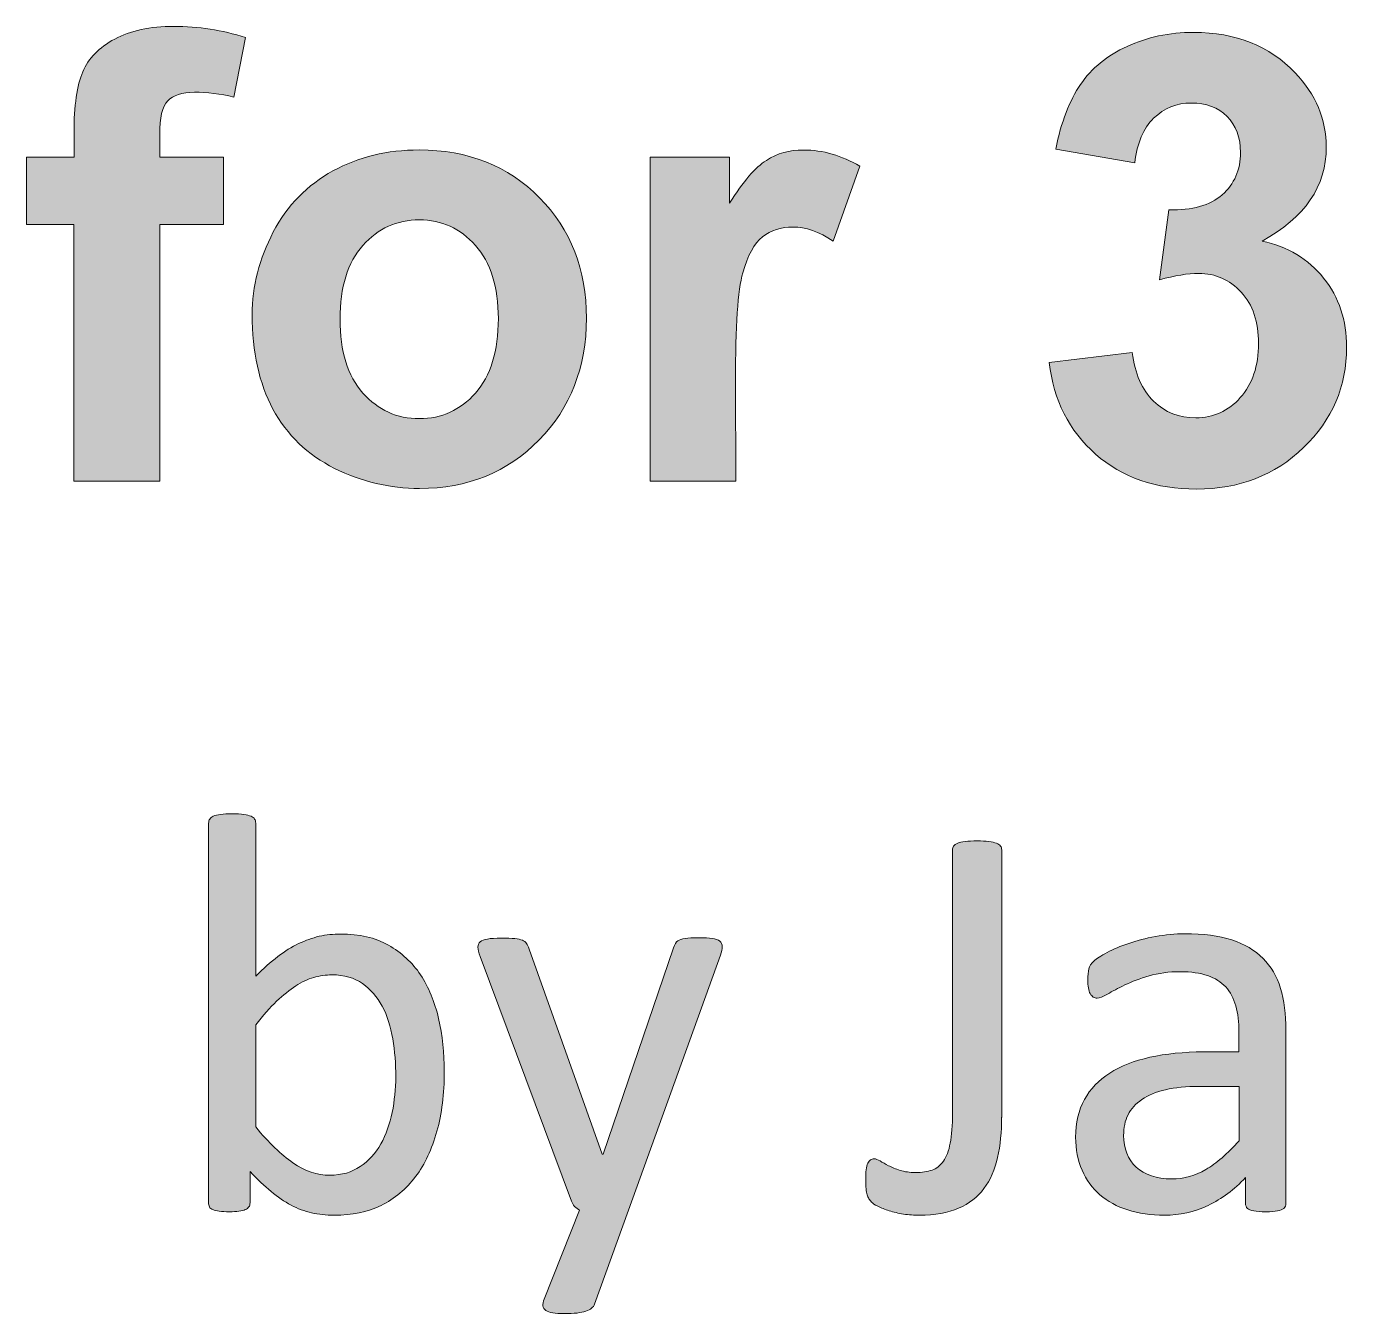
# Model space of a CAD drawing. Header units: inches. Extents: x 247 to 2765, y -1897 to -1110.
# Drawn here: x 1839.38 to 1848.33, y -1622.36 to -1613.64 of the extents above; entities that cross this region are included whole.
import ezdxf

# ---------------------------------------------------------------- set-up
doc = ezdxf.new("R2010")
doc.units = ezdxf.units.IN
doc.header["$MEASUREMENT"] = 0
doc.layers.add('Layer 1', color=7, linetype='Continuous')

# ---------------------------------------------------------------- blocks, each defined once
blk = doc.blocks.new('block 270')
at = {"layer": 'Layer 1', "true_color": 0x010101}
h = blk.add_hatch(color=18, dxfattribs=at)
h.dxf.hatch_style = 2
edge = h.paths.add_edge_path()
edge.add_spline(control_points=[(1839.3833, -1614.5237), (1839.3833, -1614.5237), (1839.7058, -1614.5237), (1839.7058, -1614.5237), (1839.7058, -1614.5237), (1839.7058, -1614.3583), (1839.7058, -1614.3583), (1839.7058, -1614.1737), (1839.7265, -1614.0358), (1839.7647, -1613.9442), (1839.804, -1613.8533), (1839.8763, -1613.7792), (1839.9817, -1613.722), (1840.0872, -1613.6648), (1840.2205, -1613.6362), (1840.3817, -1613.6362), (1840.5481, -1613.6362), (1840.71, -1613.6607), (1840.8675, -1613.7113), (1840.8675, -1613.7113), (1840.7886, -1614.1154), (1840.7886, -1614.1154), (1840.6959, -1614.0934), (1840.607, -1614.0824), (1840.5219, -1614.0824), (1840.4379, -1614.0824), (1840.3779, -1614.103), (1840.3404, -1614.1413), (1840.3035, -1614.1799), (1840.2863, -1614.256), (1840.2863, -1614.3686), (1840.2863, -1614.3686), (1840.2863, -1614.5233), (1840.2863, -1614.5233), (1840.2863, -1614.5233), (1840.7197, -1614.5233), (1840.7197, -1614.5233), (1840.7197, -1614.5233), (1840.7197, -1614.9801), (1840.7197, -1614.9801), (1840.7197, -1614.9801), (1840.2863, -1614.9801), (1840.2863, -1614.9801), (1840.2863, -1614.9801), (1840.2863, -1616.7189), (1840.2863, -1616.7189), (1840.2863, -1616.7189), (1839.7054, -1616.7189), (1839.7054, -1616.7189), (1839.7054, -1616.7189), (1839.7054, -1614.9801), (1839.7054, -1614.9801), (1839.7054, -1614.9801), (1839.3833, -1614.9801), (1839.3833, -1614.9801), (1839.3833, -1614.9801), (1839.3833, -1614.5237), (1839.3833, -1614.5237), (1839.3833, -1614.5237), (1839.3833, -1614.5237), (1839.3833, -1614.5237)], knot_values=[0, 0, 0, 0, 1, 1, 1, 2, 2, 2, 3, 3, 3, 4, 4, 4, 5, 5, 5, 6, 6, 6, 7, 7, 7, 8, 8, 8, 9, 9, 9, 10, 10, 10, 11, 11, 11, 12, 12, 12, 13, 13, 13, 14, 14, 14, 15, 15, 15, 16, 16, 16, 17, 17, 17, 18, 18, 18, 19, 19, 19, 20, 20, 20, 20], degree=3, periodic=1)
h = blk.add_hatch(color=18, dxfattribs=at)
h.dxf.hatch_style = 2
edge = h.paths.add_edge_path()
edge.add_spline(control_points=[(1846.3128, -1615.9145), (1846.3128, -1615.9145), (1846.875, -1615.8469), (1846.875, -1615.8469), (1846.8933, -1615.9896), (1846.9415, -1616.0998), (1847.0197, -1616.1766), (1847.0983, -1616.2524), (1847.193, -1616.2893), (1847.3057, -1616.2893), (1847.4263, -1616.2893), (1847.5262, -1616.2438), (1847.6075, -1616.1522), (1847.6895, -1616.0612), (1847.7311, -1615.9393), (1847.7311, -1615.7842), (1847.7311, -1615.6389), (1847.6929, -1615.5231), (1847.6133, -1615.4377), (1847.5344, -1615.3533), (1847.4393, -1615.3105), (1847.3267, -1615.3105), (1847.2519, -1615.3105), (1847.163, -1615.325), (1847.0597, -1615.3539), (1847.0597, -1615.3539), (1847.1241, -1614.8796), (1847.1241, -1614.8796), (1847.2809, -1614.8847), (1847.4011, -1614.8496), (1847.4845, -1614.7772), (1847.5668, -1614.7049), (1847.6088, -1614.6088), (1847.6088, -1614.4906), (1847.6088, -1614.3886), (1847.5785, -1614.3066), (1847.5179, -1614.2467), (1847.4569, -1614.1864), (1847.377, -1614.1557), (1847.275, -1614.1557), (1847.1768, -1614.1557), (1847.0914, -1614.1902), (1847.0204, -1614.2591), (1846.9501, -1614.3273), (1846.9078, -1614.4279), (1846.8926, -1614.5602), (1846.8926, -1614.5602), (1846.3566, -1614.4682), (1846.3566, -1614.4682), (1846.3931, -1614.2849), (1846.4506, -1614.1385), (1846.5254, -1614.029), (1846.6005, -1613.9197), (1846.7055, -1613.8333), (1846.8406, -1613.772), (1846.9749, -1613.7096), (1847.1258, -1613.6772), (1847.2912, -1613.6772), (1847.5778, -1613.6772), (1847.8052, -1613.7682), (1847.9771, -1613.9494), (1848.1187, -1614.0982), (1848.19, -1614.2656), (1848.19, -1614.4537), (1848.19, -1614.7207), (1848.0457, -1614.9319), (1847.7549, -1615.0914), (1847.9285, -1615.1283), (1848.0677, -1615.2127), (1848.1718, -1615.3422), (1848.2758, -1615.4711), (1848.3275, -1615.6282), (1848.3275, -1615.8108), (1848.3275, -1616.0767), (1848.2307, -1616.3034), (1848.036, -1616.4908), (1847.8417, -1616.6786), (1847.6002, -1616.7726), (1847.3105, -1616.7726), (1847.0363, -1616.7726), (1846.8079, -1616.693), (1846.6266, -1616.5353), (1846.4472, -1616.3768), (1846.3414, -1616.1697), (1846.3128, -1615.9145)], knot_values=[0, 0, 0, 0, 1, 1, 1, 2, 2, 2, 3, 3, 3, 4, 4, 4, 5, 5, 5, 6, 6, 6, 7, 7, 7, 8, 8, 8, 9, 9, 9, 10, 10, 10, 11, 11, 11, 12, 12, 12, 13, 13, 13, 14, 14, 14, 15, 15, 15, 16, 16, 16, 17, 17, 17, 18, 18, 18, 19, 19, 19, 20, 20, 20, 21, 21, 21, 22, 22, 22, 23, 23, 23, 24, 24, 24, 25, 25, 25, 26, 26, 26, 27, 27, 27, 28, 28, 28, 28], degree=3, periodic=1)
h = blk.add_hatch(color=18, dxfattribs=at)
h.dxf.hatch_style = 2
edge = h.paths.add_edge_path()
edge.add_spline(control_points=[(1840.913, -1615.5899), (1840.913, -1615.397), (1840.9615, -1615.211), (1841.0556, -1615.0298), (1841.1514, -1614.8482), (1841.2854, -1614.7121), (1841.46, -1614.6157), (1841.6347, -1614.5202), (1841.8294, -1614.4737), (1842.0436, -1614.4737), (1842.3747, -1614.4737), (1842.6482, -1614.5822), (1842.8594, -1614.7972), (1843.0723, -1615.0122), (1843.1774, -1615.2861), (1843.1774, -1615.6137), (1843.1774, -1615.9451), (1843.0692, -1616.2221), (1842.856, -1616.4405), (1842.6424, -1616.6583), (1842.3723, -1616.7682), (1842.0467, -1616.7682), (1841.8459, -1616.7682), (1841.6543, -1616.7227), (1841.4711, -1616.6317), (1841.2874, -1616.5397), (1841.1496, -1616.4064), (1841.0535, -1616.2307), (1840.9605, -1616.0554), (1840.913, -1615.8418), (1840.913, -1615.5899)], knot_values=[0, 0, 0, 0, 1, 1, 1, 2, 2, 2, 3, 3, 3, 4, 4, 4, 5, 5, 5, 6, 6, 6, 7, 7, 7, 8, 8, 8, 9, 9, 9, 10, 10, 10, 10], degree=3, periodic=1)
edge = h.paths.add_edge_path()
edge.add_spline(control_points=[(1841.5083, -1615.6209), (1841.5083, -1615.8387), (1841.5599, -1616.0054), (1841.6633, -1616.1212), (1841.7666, -1616.2369), (1841.8931, -1616.2948), (1842.0457, -1616.2948), (1842.1973, -1616.2948), (1842.3234, -1616.2369), (1842.426, -1616.1212), (1842.5287, -1616.0054), (1842.5807, -1615.8373), (1842.5807, -1615.6168), (1842.5807, -1615.4025), (1842.529, -1615.2365), (1842.426, -1615.1207), (1842.323, -1615.0056), (1842.1973, -1614.9478), (1842.0457, -1614.9478), (1841.8931, -1614.9478), (1841.7666, -1615.0056), (1841.6633, -1615.1207), (1841.5599, -1615.2365), (1841.5083, -1615.4036), (1841.5083, -1615.6209)], knot_values=[0, 0, 0, 0, 1, 1, 1, 2, 2, 2, 3, 3, 3, 4, 4, 4, 5, 5, 5, 6, 6, 6, 7, 7, 7, 8, 8, 8, 8], degree=3, periodic=1)
h = blk.add_hatch(color=18, dxfattribs=at)
h.dxf.hatch_style = 2
edge = h.paths.add_edge_path()
edge.add_spline(control_points=[(1844.1892, -1616.7182), (1844.1892, -1616.7182), (1843.6087, -1616.7182), (1843.6087, -1616.7182), (1843.6087, -1616.7182), (1843.6087, -1614.5226), (1843.6087, -1614.5226), (1843.6087, -1614.5226), (1844.1472, -1614.5226), (1844.1472, -1614.5226), (1844.1472, -1614.5226), (1844.1472, -1614.8348), (1844.1472, -1614.8348), (1844.2402, -1614.6873), (1844.3219, -1614.5912), (1844.3966, -1614.5443), (1844.4704, -1614.4965), (1844.553, -1614.4741), (1844.6478, -1614.4741), (1844.7801, -1614.4741), (1844.9065, -1614.5109), (1845.0302, -1614.5843), (1845.0302, -1614.5843), (1844.8493, -1615.0914), (1844.8493, -1615.0914), (1844.7529, -1615.0277), (1844.6612, -1614.996), (1844.5775, -1614.996), (1844.4962, -1614.996), (1844.4266, -1615.018), (1844.3705, -1615.0632), (1844.3143, -1615.108), (1844.2695, -1615.1879), (1844.2368, -1615.3057), (1844.2034, -1615.4232), (1844.1872, -1615.6681), (1844.1872, -1616.0416), (1844.1872, -1616.0416), (1844.1892, -1616.7182), (1844.1892, -1616.7182), (1844.1892, -1616.7182), (1844.1892, -1616.7182), (1844.1892, -1616.7182)], knot_values=[0, 0, 0, 0, 1, 1, 1, 2, 2, 2, 3, 3, 3, 4, 4, 4, 5, 5, 5, 6, 6, 6, 7, 7, 7, 8, 8, 8, 9, 9, 9, 10, 10, 10, 11, 11, 11, 12, 12, 12, 13, 13, 13, 14, 14, 14, 14], degree=3, periodic=1)
at = {"layer": 'Layer 1', "lineweight": 0}
for points, knots in [([(1839.3833, -1614.5237), (1839.3833, -1614.5237), (1839.7058, -1614.5237), (1839.7058, -1614.5237), (1839.7058, -1614.5237), (1839.7058, -1614.3583), (1839.7058, -1614.3583), (1839.7058, -1614.1737), (1839.7265, -1614.0358), (1839.7647, -1613.9442), (1839.804, -1613.8533), (1839.8763, -1613.7792), (1839.9817, -1613.722), (1840.0872, -1613.6648), (1840.2205, -1613.6362), (1840.3817, -1613.6362), (1840.5481, -1613.6362), (1840.71, -1613.6607), (1840.8675, -1613.7113), (1840.8675, -1613.7113), (1840.7886, -1614.1154), (1840.7886, -1614.1154), (1840.6959, -1614.0934), (1840.607, -1614.0824), (1840.5219, -1614.0824), (1840.4379, -1614.0824), (1840.3779, -1614.103), (1840.3404, -1614.1413), (1840.3035, -1614.1799), (1840.2863, -1614.256), (1840.2863, -1614.3686), (1840.2863, -1614.3686), (1840.2863, -1614.5233), (1840.2863, -1614.5233), (1840.2863, -1614.5233), (1840.7197, -1614.5233), (1840.7197, -1614.5233), (1840.7197, -1614.5233), (1840.7197, -1614.9801), (1840.7197, -1614.9801), (1840.7197, -1614.9801), (1840.2863, -1614.9801), (1840.2863, -1614.9801), (1840.2863, -1614.9801), (1840.2863, -1616.7189), (1840.2863, -1616.7189), (1840.2863, -1616.7189), (1839.7054, -1616.7189), (1839.7054, -1616.7189), (1839.7054, -1616.7189), (1839.7054, -1614.9801), (1839.7054, -1614.9801), (1839.7054, -1614.9801), (1839.3833, -1614.9801), (1839.3833, -1614.9801), (1839.3833, -1614.9801), (1839.3833, -1614.5237), (1839.3833, -1614.5237), (1839.3833, -1614.5237), (1839.3833, -1614.5237), (1839.3833, -1614.5237)], [0, 0, 0, 0, 1, 1, 1, 2, 2, 2, 3, 3, 3, 4, 4, 4, 5, 5, 5, 6, 6, 6, 7, 7, 7, 8, 8, 8, 9, 9, 9, 10, 10, 10, 11, 11, 11, 12, 12, 12, 13, 13, 13, 14, 14, 14, 15, 15, 15, 16, 16, 16, 17, 17, 17, 18, 18, 18, 19, 19, 19, 20, 20, 20, 20]), ([(1846.3128, -1615.9145), (1846.3128, -1615.9145), (1846.875, -1615.8469), (1846.875, -1615.8469), (1846.8933, -1615.9896), (1846.9415, -1616.0998), (1847.0197, -1616.1766), (1847.0983, -1616.2524), (1847.193, -1616.2893), (1847.3057, -1616.2893), (1847.4263, -1616.2893), (1847.5262, -1616.2438), (1847.6075, -1616.1522), (1847.6895, -1616.0612), (1847.7311, -1615.9393), (1847.7311, -1615.7842), (1847.7311, -1615.6389), (1847.6929, -1615.5231), (1847.6133, -1615.4377), (1847.5344, -1615.3533), (1847.4393, -1615.3105), (1847.3267, -1615.3105), (1847.2519, -1615.3105), (1847.163, -1615.325), (1847.0597, -1615.3539), (1847.0597, -1615.3539), (1847.1241, -1614.8796), (1847.1241, -1614.8796), (1847.2809, -1614.8847), (1847.4011, -1614.8496), (1847.4845, -1614.7772), (1847.5668, -1614.7049), (1847.6088, -1614.6088), (1847.6088, -1614.4906), (1847.6088, -1614.3886), (1847.5785, -1614.3066), (1847.5179, -1614.2467), (1847.4569, -1614.1864), (1847.377, -1614.1557), (1847.275, -1614.1557), (1847.1768, -1614.1557), (1847.0914, -1614.1902), (1847.0204, -1614.2591), (1846.9501, -1614.3273), (1846.9078, -1614.4279), (1846.8926, -1614.5602), (1846.8926, -1614.5602), (1846.3566, -1614.4682), (1846.3566, -1614.4682), (1846.3931, -1614.2849), (1846.4506, -1614.1385), (1846.5254, -1614.029), (1846.6005, -1613.9197), (1846.7055, -1613.8333), (1846.8406, -1613.772), (1846.9749, -1613.7096), (1847.1258, -1613.6772), (1847.2912, -1613.6772), (1847.5778, -1613.6772), (1847.8052, -1613.7682), (1847.9771, -1613.9494), (1848.1187, -1614.0982), (1848.19, -1614.2656), (1848.19, -1614.4537), (1848.19, -1614.7207), (1848.0457, -1614.9319), (1847.7549, -1615.0914), (1847.9285, -1615.1283), (1848.0677, -1615.2127), (1848.1718, -1615.3422), (1848.2758, -1615.4711), (1848.3275, -1615.6282), (1848.3275, -1615.8108), (1848.3275, -1616.0767), (1848.2307, -1616.3034), (1848.036, -1616.4908), (1847.8417, -1616.6786), (1847.6002, -1616.7726), (1847.3105, -1616.7726), (1847.0363, -1616.7726), (1846.8079, -1616.693), (1846.6266, -1616.5353), (1846.4472, -1616.3768), (1846.3414, -1616.1697), (1846.3128, -1615.9145)], [0, 0, 0, 0, 1, 1, 1, 2, 2, 2, 3, 3, 3, 4, 4, 4, 5, 5, 5, 6, 6, 6, 7, 7, 7, 8, 8, 8, 9, 9, 9, 10, 10, 10, 11, 11, 11, 12, 12, 12, 13, 13, 13, 14, 14, 14, 15, 15, 15, 16, 16, 16, 17, 17, 17, 18, 18, 18, 19, 19, 19, 20, 20, 20, 21, 21, 21, 22, 22, 22, 23, 23, 23, 24, 24, 24, 25, 25, 25, 26, 26, 26, 27, 27, 27, 28, 28, 28, 28]), ([(1840.913, -1615.5899), (1840.913, -1615.397), (1840.9615, -1615.211), (1841.0556, -1615.0298), (1841.1514, -1614.8482), (1841.2854, -1614.7121), (1841.46, -1614.6157), (1841.6347, -1614.5202), (1841.8294, -1614.4737), (1842.0436, -1614.4737), (1842.3747, -1614.4737), (1842.6482, -1614.5822), (1842.8594, -1614.7972), (1843.0723, -1615.0122), (1843.1774, -1615.2861), (1843.1774, -1615.6137), (1843.1774, -1615.9451), (1843.0692, -1616.2221), (1842.856, -1616.4405), (1842.6424, -1616.6583), (1842.3723, -1616.7682), (1842.0467, -1616.7682), (1841.8459, -1616.7682), (1841.6543, -1616.7227), (1841.4711, -1616.6317), (1841.2874, -1616.5397), (1841.1496, -1616.4064), (1841.0535, -1616.2307), (1840.9605, -1616.0554), (1840.913, -1615.8418), (1840.913, -1615.5899)], [0, 0, 0, 0, 1, 1, 1, 2, 2, 2, 3, 3, 3, 4, 4, 4, 5, 5, 5, 6, 6, 6, 7, 7, 7, 8, 8, 8, 9, 9, 9, 10, 10, 10, 10]), ([(1844.1892, -1616.7182), (1844.1892, -1616.7182), (1843.6087, -1616.7182), (1843.6087, -1616.7182), (1843.6087, -1616.7182), (1843.6087, -1614.5226), (1843.6087, -1614.5226), (1843.6087, -1614.5226), (1844.1472, -1614.5226), (1844.1472, -1614.5226), (1844.1472, -1614.5226), (1844.1472, -1614.8348), (1844.1472, -1614.8348), (1844.2402, -1614.6873), (1844.3219, -1614.5912), (1844.3966, -1614.5443), (1844.4704, -1614.4965), (1844.553, -1614.4741), (1844.6478, -1614.4741), (1844.7801, -1614.4741), (1844.9065, -1614.5109), (1845.0302, -1614.5843), (1845.0302, -1614.5843), (1844.8493, -1615.0914), (1844.8493, -1615.0914), (1844.7529, -1615.0277), (1844.6612, -1614.996), (1844.5775, -1614.996), (1844.4962, -1614.996), (1844.4266, -1615.018), (1844.3705, -1615.0632), (1844.3143, -1615.108), (1844.2695, -1615.1879), (1844.2368, -1615.3057), (1844.2034, -1615.4232), (1844.1872, -1615.6681), (1844.1872, -1616.0416), (1844.1872, -1616.0416), (1844.1892, -1616.7182), (1844.1892, -1616.7182), (1844.1892, -1616.7182), (1844.1892, -1616.7182), (1844.1892, -1616.7182)], [0, 0, 0, 0, 1, 1, 1, 2, 2, 2, 3, 3, 3, 4, 4, 4, 5, 5, 5, 6, 6, 6, 7, 7, 7, 8, 8, 8, 9, 9, 9, 10, 10, 10, 11, 11, 11, 12, 12, 12, 13, 13, 13, 14, 14, 14, 14]), ([(1841.5083, -1615.6209), (1841.5083, -1615.8387), (1841.5599, -1616.0054), (1841.6633, -1616.1212), (1841.7666, -1616.2369), (1841.8931, -1616.2948), (1842.0457, -1616.2948), (1842.1973, -1616.2948), (1842.3234, -1616.2369), (1842.426, -1616.1212), (1842.5287, -1616.0054), (1842.5807, -1615.8373), (1842.5807, -1615.6168), (1842.5807, -1615.4025), (1842.529, -1615.2365), (1842.426, -1615.1207), (1842.323, -1615.0056), (1842.1973, -1614.9478), (1842.0457, -1614.9478), (1841.8931, -1614.9478), (1841.7666, -1615.0056), (1841.6633, -1615.1207), (1841.5599, -1615.2365), (1841.5083, -1615.4036), (1841.5083, -1615.6209)], [0, 0, 0, 0, 1, 1, 1, 2, 2, 2, 3, 3, 3, 4, 4, 4, 5, 5, 5, 6, 6, 6, 7, 7, 7, 8, 8, 8, 8])]:
    blk.add_open_spline(points, degree=3, knots=knots, dxfattribs=at)
blk = doc.blocks.new('block 271')
at = {"layer": 'Layer 1', "true_color": 0x010101}
h = blk.add_hatch(color=18, dxfattribs=at)
h.dxf.hatch_style = 2
edge = h.paths.add_edge_path()
edge.add_spline(control_points=[(1842.2142, -1620.7204), (1842.2142, -1620.8706), (1842.1983, -1621.0067), (1842.1646, -1621.1252), (1842.1308, -1621.2457), (1842.0836, -1621.3484), (1842.0202, -1621.4325), (1841.9558, -1621.5165), (1841.8793, -1621.582), (1841.7863, -1621.6281), (1841.6936, -1621.6729), (1841.5875, -1621.6943), (1841.4686, -1621.6943), (1841.4139, -1621.6943), (1841.3625, -1621.6888), (1841.3157, -1621.6778), (1841.2681, -1621.6674), (1841.2216, -1621.6492), (1841.1762, -1621.6254), (1841.131, -1621.602), (1841.0862, -1621.571), (1841.0411, -1621.5324), (1840.9963, -1621.4959), (1840.9481, -1621.4514), (1840.8985, -1621.3977), (1840.8985, -1621.3977), (1840.8985, -1621.6102), (1840.8985, -1621.6102), (1840.8985, -1621.6199), (1840.8961, -1621.6306), (1840.8913, -1621.6375), (1840.8854, -1621.6447), (1840.8775, -1621.6505), (1840.8664, -1621.6564), (1840.8558, -1621.6612), (1840.8413, -1621.6636), (1840.823, -1621.6664), (1840.8051, -1621.6688), (1840.7848, -1621.6709), (1840.7569, -1621.6709), (1840.7317, -1621.6709), (1840.709, -1621.6691), (1840.6904, -1621.6664), (1840.6718, -1621.6633), (1840.6573, -1621.6595), (1840.6463, -1621.6564), (1840.6353, -1621.6505), (1840.6263, -1621.6461), (1840.6243, -1621.6375), (1840.6201, -1621.6299), (1840.6177, -1621.6202), (1840.6177, -1621.6102), (1840.6177, -1621.6102), (1840.6177, -1619.0361), (1840.6177, -1619.0361), (1840.6177, -1619.0268), (1840.6201, -1619.0161), (1840.6253, -1619.0088), (1840.6301, -1619.0013), (1840.638, -1618.9954), (1840.6497, -1618.9889), (1840.6611, -1618.984), (1840.6787, -1618.9813), (1840.6997, -1618.9778), (1840.7204, -1618.9751), (1840.7459, -1618.9734), (1840.7769, -1618.9734), (1840.8093, -1618.9734), (1840.8354, -1618.9744), (1840.8565, -1618.9778), (1840.8778, -1618.9813), (1840.8933, -1618.9851), (1840.9054, -1618.9889), (1840.9164, -1618.9954), (1840.9257, -1619.0006), (1840.9291, -1619.0088), (1840.9357, -1619.0161), (1840.9367, -1619.0264), (1840.9367, -1619.0361), (1840.9367, -1619.0361), (1840.9367, -1620.0741), (1840.9367, -1620.0741), (1840.9881, -1620.022), (1841.038, -1619.9776), (1841.0862, -1619.9411), (1841.1345, -1619.9046), (1841.1817, -1619.8749), (1841.2271, -1619.8532), (1841.2743, -1619.8312), (1841.3205, -1619.815), (1841.3667, -1619.8033), (1841.4128, -1619.7933), (1841.4624, -1619.7881), (1841.5131, -1619.7881), (1841.6381, -1619.7881), (1841.7463, -1619.8122), (1841.8359, -1619.8639), (1841.9251, -1619.9139), (1841.9978, -1619.9814), (1842.0536, -1620.0644), (1842.1087, -1620.1481), (1842.1491, -1620.248), (1842.1759, -1620.36), (1842.2018, -1620.4744), (1842.2142, -1620.5946), (1842.2142, -1620.7204)], knot_values=[0, 0, 0, 0, 1, 1, 1, 2, 2, 2, 3, 3, 3, 4, 4, 4, 5, 5, 5, 6, 6, 6, 7, 7, 7, 8, 8, 8, 9, 9, 9, 10, 10, 10, 11, 11, 11, 12, 12, 12, 13, 13, 13, 14, 14, 14, 15, 15, 15, 16, 16, 16, 17, 17, 17, 18, 18, 18, 19, 19, 19, 20, 20, 20, 21, 21, 21, 22, 22, 22, 23, 23, 23, 24, 24, 24, 25, 25, 25, 26, 26, 26, 27, 27, 27, 28, 28, 28, 29, 29, 29, 30, 30, 30, 31, 31, 31, 32, 32, 32, 33, 33, 33, 34, 34, 34, 35, 35, 35, 35], degree=3, periodic=1)
edge = h.paths.add_edge_path()
edge.add_spline(control_points=[(1841.8862, -1620.7569), (1841.8862, -1620.6683), (1841.8786, -1620.5819), (1841.8648, -1620.4995), (1841.8514, -1620.4158), (1841.8283, -1620.3421), (1841.7942, -1620.278), (1841.7601, -1620.2129), (1841.7153, -1620.1619), (1841.6602, -1620.1237), (1841.6054, -1620.0851), (1841.5355, -1620.0648), (1841.4528, -1620.0648), (1841.4118, -1620.0648), (1841.3712, -1620.0717), (1841.3298, -1620.082), (1841.2902, -1620.0934), (1841.2489, -1620.1127), (1841.2079, -1620.1399), (1841.1662, -1620.1667), (1841.1235, -1620.2015), (1841.0787, -1620.2439), (1841.0342, -1620.2863), (1840.9867, -1620.3393), (1840.9367, -1620.4038), (1840.9367, -1620.4038), (1840.9367, -1621.0955), (1840.9367, -1621.0955), (1841.0249, -1621.203), (1841.109, -1621.2836), (1841.1889, -1621.3388), (1841.2699, -1621.3949), (1841.3525, -1621.4228), (1841.439, -1621.4228), (1841.52, -1621.4228), (1841.5882, -1621.4025), (1841.6447, -1621.3649), (1841.7015, -1621.3264), (1841.7477, -1621.2754), (1841.7842, -1621.2109), (1841.8197, -1621.1469), (1841.8455, -1621.0756), (1841.8617, -1620.9977), (1841.8765, -1620.9181), (1841.8862, -1620.8378), (1841.8862, -1620.7569)], knot_values=[0, 0, 0, 0, 1, 1, 1, 2, 2, 2, 3, 3, 3, 4, 4, 4, 5, 5, 5, 6, 6, 6, 7, 7, 7, 8, 8, 8, 9, 9, 9, 10, 10, 10, 11, 11, 11, 12, 12, 12, 13, 13, 13, 14, 14, 14, 15, 15, 15, 15], degree=3, periodic=1)
h = blk.add_hatch(color=18, dxfattribs=at)
h.dxf.hatch_style = 2
edge = h.paths.add_edge_path()
edge.add_spline(control_points=[(1845.9903, -1621.0301), (1845.9903, -1621.1293), (1845.9817, -1621.2196), (1845.9635, -1621.3022), (1845.9452, -1621.3839), (1845.9142, -1621.4555), (1845.8704, -1621.5134), (1845.827, -1621.5713), (1845.7699, -1621.6161), (1845.6982, -1621.6471), (1845.6272, -1621.6784), (1845.5383, -1621.6943), (1845.4336, -1621.6943), (1845.3967, -1621.6943), (1845.362, -1621.6915), (1845.3261, -1621.6864), (1845.2899, -1621.6798), (1845.2586, -1621.674), (1845.229, -1621.664), (1845.1993, -1621.6547), (1845.1738, -1621.644), (1845.1518, -1621.6333), (1845.1294, -1621.6233), (1845.1149, -1621.612), (1845.1084, -1621.6054), (1845.1008, -1621.5982), (1845.096, -1621.5899), (1845.0912, -1621.5827), (1845.0857, -1621.5751), (1845.0836, -1621.5658), (1845.0795, -1621.5548), (1845.076, -1621.5448), (1845.0729, -1621.5313), (1845.0719, -1621.5151), (1845.0702, -1621.499), (1845.0695, -1621.4786), (1845.0695, -1621.4562), (1845.0695, -1621.428), (1845.0708, -1621.4049), (1845.0729, -1621.386), (1845.0753, -1621.3674), (1845.0795, -1621.3525), (1845.0832, -1621.3415), (1845.0891, -1621.3312), (1845.0943, -1621.3226), (1845.1015, -1621.3191), (1845.1091, -1621.3153), (1845.118, -1621.3119), (1845.1273, -1621.3119), (1845.1373, -1621.3119), (1845.1504, -1621.3174), (1845.1673, -1621.3264), (1845.1832, -1621.335), (1845.2024, -1621.347), (1845.2241, -1621.3584), (1845.2462, -1621.3698), (1845.2734, -1621.3804), (1845.303, -1621.3904), (1845.3327, -1621.3994), (1845.3682, -1621.4049), (1845.4071, -1621.4049), (1845.4508, -1621.4049), (1845.488, -1621.3987), (1845.5187, -1621.3884), (1845.5497, -1621.3777), (1845.5749, -1621.357), (1845.5959, -1621.3274), (1845.6176, -1621.2978), (1845.6327, -1621.2575), (1845.642, -1621.2047), (1845.6524, -1621.1534), (1845.6575, -1621.0845), (1845.6575, -1621.0018), (1845.6575, -1621.0018), (1845.6575, -1619.2166), (1845.6575, -1619.2166), (1845.6575, -1619.2087), (1845.661, -1619.1994), (1845.6651, -1619.1925), (1845.6706, -1619.1852), (1845.6796, -1619.1783), (1845.6927, -1619.1721), (1845.7044, -1619.1663), (1845.7223, -1619.1642), (1845.7437, -1619.1608), (1845.7661, -1619.158), (1845.7919, -1619.1566), (1845.8246, -1619.1566), (1845.8556, -1619.1566), (1845.8815, -1619.158), (1845.9042, -1619.1608), (1845.9263, -1619.1639), (1845.9425, -1619.1677), (1845.9559, -1619.1721), (1845.9676, -1619.1783), (1845.9779, -1619.1839), (1845.9824, -1619.1925), (1845.9893, -1619.2), (1845.991, -1619.2083), (1845.991, -1619.2166), (1845.991, -1619.2166), (1845.991, -1621.0318), (1845.991, -1621.0318), (1845.991, -1621.0318), (1845.99, -1621.0318), (1845.99, -1621.0318), (1845.99, -1621.0318), (1845.99, -1621.0301), (1845.99, -1621.0301), (1845.99, -1621.0301), (1845.9903, -1621.0301), (1845.9903, -1621.0301)], knot_values=[0, 0, 0, 0, 1, 1, 1, 2, 2, 2, 3, 3, 3, 4, 4, 4, 5, 5, 5, 6, 6, 6, 7, 7, 7, 8, 8, 8, 9, 9, 9, 10, 10, 10, 11, 11, 11, 12, 12, 12, 13, 13, 13, 14, 14, 14, 15, 15, 15, 16, 16, 16, 17, 17, 17, 18, 18, 18, 19, 19, 19, 20, 20, 20, 21, 21, 21, 22, 22, 22, 23, 23, 23, 24, 24, 24, 25, 25, 25, 26, 26, 26, 27, 27, 27, 28, 28, 28, 29, 29, 29, 30, 30, 30, 31, 31, 31, 32, 32, 32, 33, 33, 33, 34, 34, 34, 35, 35, 35, 36, 36, 36, 37, 37, 37, 37], degree=3, periodic=1)
h = blk.add_hatch(color=18, dxfattribs=at)
h.dxf.hatch_style = 2
edge = h.paths.add_edge_path()
edge.add_spline(control_points=[(1847.9168, -1621.612), (1847.9168, -1621.6271), (1847.9117, -1621.6388), (1847.9017, -1621.6474), (1847.8917, -1621.655), (1847.8776, -1621.6609), (1847.859, -1621.6647), (1847.841, -1621.6691), (1847.8149, -1621.6709), (1847.7801, -1621.6709), (1847.7466, -1621.6709), (1847.7201, -1621.6691), (1847.6991, -1621.6647), (1847.6788, -1621.6609), (1847.6643, -1621.6557), (1847.6557, -1621.6474), (1847.6478, -1621.6402), (1847.6423, -1621.6271), (1847.6423, -1621.612), (1847.6423, -1621.612), (1847.6423, -1621.4394), (1847.6423, -1621.4394), (1847.5665, -1621.5203), (1847.4828, -1621.5823), (1847.3887, -1621.6271), (1847.295, -1621.6729), (1847.1972, -1621.694), (1847.0931, -1621.694), (1847.0011, -1621.694), (1846.9188, -1621.6826), (1846.8451, -1621.6585), (1846.7713, -1621.6344), (1846.7086, -1621.6002), (1846.6566, -1621.5555), (1846.6053, -1621.5107), (1846.5639, -1621.4552), (1846.535, -1621.3887), (1846.5061, -1621.3226), (1846.4916, -1621.2488), (1846.4916, -1621.1644), (1846.4916, -1621.068), (1846.5116, -1620.9822), (1846.5515, -1620.9102), (1846.5908, -1620.8382), (1846.6477, -1620.7782), (1846.7224, -1620.731), (1846.7975, -1620.6828), (1846.8885, -1620.648), (1846.9949, -1620.6232), (1847.1034, -1620.6001), (1847.2237, -1620.587), (1847.3587, -1620.587), (1847.3587, -1620.587), (1847.5982, -1620.587), (1847.5982, -1620.587), (1847.5982, -1620.587), (1847.5982, -1620.4523), (1847.5982, -1620.4523), (1847.5982, -1620.3855), (1847.5909, -1620.3262), (1847.5765, -1620.2749), (1847.562, -1620.2232), (1847.5396, -1620.1791), (1847.5086, -1620.1468), (1847.4766, -1620.113), (1847.4362, -1620.0872), (1847.3856, -1620.0699), (1847.335, -1620.0524), (1847.2743, -1620.0437), (1847.2013, -1620.0437), (1847.1224, -1620.0437), (1847.0525, -1620.0531), (1846.9894, -1620.0717), (1846.9271, -1620.0903), (1846.873, -1620.1102), (1846.8261, -1620.1333), (1846.7786, -1620.1561), (1846.74, -1620.1764), (1846.7083, -1620.195), (1846.6766, -1620.2146), (1846.6532, -1620.2229), (1846.638, -1620.2229), (1846.6284, -1620.2229), (1846.6184, -1620.2205), (1846.6115, -1620.2157), (1846.6043, -1620.2088), (1846.597, -1620.2026), (1846.5905, -1620.1922), (1846.5839, -1620.1826), (1846.5812, -1620.1698), (1846.5781, -1620.1533), (1846.5753, -1620.1375), (1846.5743, -1620.1189), (1846.5743, -1620.1013), (1846.5743, -1620.0692), (1846.5767, -1620.0437), (1846.5815, -1620.0251), (1846.587, -1620.0055), (1846.597, -1619.9883), (1846.6146, -1619.9721), (1846.6328, -1619.9556), (1846.6625, -1619.9359), (1846.7048, -1619.9132), (1846.7469, -1619.8911), (1846.7968, -1619.8701), (1846.8516, -1619.8515), (1846.9057, -1619.8326), (1846.966, -1619.8164), (1847.0332, -1619.8053), (1847.0993, -1619.7933), (1847.1648, -1619.7861), (1847.2316, -1619.7861), (1847.3567, -1619.7861), (1847.4621, -1619.8002), (1847.5489, -1619.8281), (1847.6364, -1619.856), (1847.7067, -1619.8977), (1847.7618, -1619.9531), (1847.8145, -1620.0072), (1847.8555, -1620.0754), (1847.8796, -1620.1564), (1847.9027, -1620.237), (1847.9161, -1620.3311), (1847.9161, -1620.4396), (1847.9161, -1620.4396), (1847.9168, -1621.612), (1847.9168, -1621.612), (1847.9168, -1621.612), (1847.9168, -1621.612), (1847.9168, -1621.612)], knot_values=[0, 0, 0, 0, 1, 1, 1, 2, 2, 2, 3, 3, 3, 4, 4, 4, 5, 5, 5, 6, 6, 6, 7, 7, 7, 8, 8, 8, 9, 9, 9, 10, 10, 10, 11, 11, 11, 12, 12, 12, 13, 13, 13, 14, 14, 14, 15, 15, 15, 16, 16, 16, 17, 17, 17, 18, 18, 18, 19, 19, 19, 20, 20, 20, 21, 21, 21, 22, 22, 22, 23, 23, 23, 24, 24, 24, 25, 25, 25, 26, 26, 26, 27, 27, 27, 28, 28, 28, 29, 29, 29, 30, 30, 30, 31, 31, 31, 32, 32, 32, 33, 33, 33, 34, 34, 34, 35, 35, 35, 36, 36, 36, 37, 37, 37, 38, 38, 38, 39, 39, 39, 40, 40, 40, 41, 41, 41, 42, 42, 42, 43, 43, 43, 43], degree=3, periodic=1)
edge = h.paths.add_edge_path()
edge.add_spline(control_points=[(1847.6006, -1620.821), (1847.6006, -1620.821), (1847.3288, -1620.821), (1847.3288, -1620.821), (1847.2413, -1620.821), (1847.1655, -1620.8285), (1847.101, -1620.8434), (1847.0356, -1620.8582), (1846.9832, -1620.8799), (1846.9412, -1620.9095), (1846.8988, -1620.9381), (1846.8675, -1620.9729), (1846.8468, -1621.0135), (1846.8265, -1621.0535), (1846.8168, -1621.1007), (1846.8168, -1621.1534), (1846.8168, -1621.2433), (1846.8454, -1621.315), (1846.9023, -1621.3677), (1846.9594, -1621.4201), (1847.0397, -1621.4483), (1847.1424, -1621.4483), (1847.2254, -1621.4483), (1847.3033, -1621.4266), (1847.3746, -1621.3842), (1847.4452, -1621.3426), (1847.5203, -1621.2771), (1847.5992, -1621.1896), (1847.5992, -1621.1896), (1847.6006, -1620.821), (1847.6006, -1620.821), (1847.6006, -1620.821), (1847.6006, -1620.821), (1847.6006, -1620.821)], knot_values=[0, 0, 0, 0, 1, 1, 1, 2, 2, 2, 3, 3, 3, 4, 4, 4, 5, 5, 5, 6, 6, 6, 7, 7, 7, 8, 8, 8, 9, 9, 9, 10, 10, 10, 11, 11, 11, 11], degree=3, periodic=1)
h = blk.add_hatch(color=18, dxfattribs=at)
h.dxf.hatch_style = 2
edge = h.paths.add_edge_path()
edge.add_spline(control_points=[(1843.4634, -1621.6592), (1843.4634, -1621.6592), (1843.2322, -1622.2968), (1843.2322, -1622.2968), (1843.225, -1622.3179), (1843.205, -1622.3337), (1843.1733, -1622.3447), (1843.1416, -1622.3554), (1843.094, -1622.3609), (1843.0303, -1622.3609), (1842.9965, -1622.3609), (1842.9693, -1622.3595), (1842.9497, -1622.3554), (1842.9276, -1622.3523), (1842.9132, -1622.3475), (1842.9018, -1622.3392), (1842.8911, -1622.332), (1842.8846, -1622.3213), (1842.8829, -1622.3086), (1842.8811, -1622.2955), (1842.8853, -1622.2803), (1842.8915, -1622.2624), (1842.8915, -1622.2624), (1843.1309, -1621.6595), (1843.1309, -1621.6595), (1843.1202, -1621.6533), (1843.1089, -1621.6461), (1843.0975, -1621.6344), (1843.0882, -1621.6233), (1843.0803, -1621.6113), (1843.0761, -1621.5978), (1843.0761, -1621.5978), (1842.457, -1619.9414), (1842.457, -1619.9414), (1842.4474, -1619.9146), (1842.4419, -1619.8925), (1842.4419, -1619.877), (1842.4419, -1619.8618), (1842.4477, -1619.8501), (1842.457, -1619.8401), (1842.4667, -1619.8308), (1842.4836, -1619.825), (1842.5077, -1619.8219), (1842.5297, -1619.8178), (1842.5611, -1619.8164), (1842.6011, -1619.8164), (1842.6393, -1619.8164), (1842.6689, -1619.8171), (1842.6917, -1619.8191), (1842.7141, -1619.8219), (1842.7302, -1619.8257), (1842.7433, -1619.8291), (1842.7557, -1619.836), (1842.7654, -1619.8419), (1842.7709, -1619.8515), (1842.7771, -1619.8601), (1842.7823, -1619.8736), (1842.7895, -1619.8901), (1842.7895, -1619.8901), (1843.2842, -1621.2809), (1843.2842, -1621.2809), (1843.2842, -1621.2809), (1843.2904, -1621.2809), (1843.2904, -1621.2809), (1843.2904, -1621.2809), (1843.7683, -1619.8818), (1843.7683, -1619.8818), (1843.7755, -1619.8574), (1843.7862, -1619.8415), (1843.7958, -1619.8343), (1843.8061, -1619.8267), (1843.823, -1619.8222), (1843.8461, -1619.8184), (1843.8682, -1619.8147), (1843.8985, -1619.8129), (1843.9408, -1619.8129), (1843.9777, -1619.8129), (1844.0073, -1619.8147), (1844.0297, -1619.8184), (1844.0525, -1619.8222), (1844.0697, -1619.8271), (1844.0814, -1619.8374), (1844.0911, -1619.8453), (1844.0976, -1619.8584), (1844.0976, -1619.8739), (1844.0976, -1619.8898), (1844.0938, -1619.9101), (1844.0866, -1619.9314), (1844.0866, -1619.9314), (1843.4634, -1621.6592), (1843.4634, -1621.6592)], knot_values=[0, 0, 0, 0, 1, 1, 1, 2, 2, 2, 3, 3, 3, 4, 4, 4, 5, 5, 5, 6, 6, 6, 7, 7, 7, 8, 8, 8, 9, 9, 9, 10, 10, 10, 11, 11, 11, 12, 12, 12, 13, 13, 13, 14, 14, 14, 15, 15, 15, 16, 16, 16, 17, 17, 17, 18, 18, 18, 19, 19, 19, 20, 20, 20, 21, 21, 21, 22, 22, 22, 23, 23, 23, 24, 24, 24, 25, 25, 25, 26, 26, 26, 27, 27, 27, 28, 28, 28, 29, 29, 29, 30, 30, 30, 30], degree=3, periodic=1)
at = {"layer": 'Layer 1', "lineweight": 0}
for points, knots in [([(1842.2142, -1620.7204), (1842.2142, -1620.8706), (1842.1983, -1621.0067), (1842.1646, -1621.1252), (1842.1308, -1621.2457), (1842.0836, -1621.3484), (1842.0202, -1621.4325), (1841.9558, -1621.5165), (1841.8793, -1621.582), (1841.7863, -1621.6281), (1841.6936, -1621.6729), (1841.5875, -1621.6943), (1841.4686, -1621.6943), (1841.4139, -1621.6943), (1841.3625, -1621.6888), (1841.3157, -1621.6778), (1841.2681, -1621.6674), (1841.2216, -1621.6492), (1841.1762, -1621.6254), (1841.131, -1621.602), (1841.0862, -1621.571), (1841.0411, -1621.5324), (1840.9963, -1621.4959), (1840.9481, -1621.4514), (1840.8985, -1621.3977), (1840.8985, -1621.3977), (1840.8985, -1621.6102), (1840.8985, -1621.6102), (1840.8985, -1621.6199), (1840.8961, -1621.6306), (1840.8913, -1621.6375), (1840.8854, -1621.6447), (1840.8775, -1621.6505), (1840.8664, -1621.6564), (1840.8558, -1621.6612), (1840.8413, -1621.6636), (1840.823, -1621.6664), (1840.8051, -1621.6688), (1840.7848, -1621.6709), (1840.7569, -1621.6709), (1840.7317, -1621.6709), (1840.709, -1621.6691), (1840.6904, -1621.6664), (1840.6718, -1621.6633), (1840.6573, -1621.6595), (1840.6463, -1621.6564), (1840.6353, -1621.6505), (1840.6263, -1621.6461), (1840.6243, -1621.6375), (1840.6201, -1621.6299), (1840.6177, -1621.6202), (1840.6177, -1621.6102), (1840.6177, -1621.6102), (1840.6177, -1619.0361), (1840.6177, -1619.0361), (1840.6177, -1619.0268), (1840.6201, -1619.0161), (1840.6253, -1619.0088), (1840.6301, -1619.0013), (1840.638, -1618.9954), (1840.6497, -1618.9889), (1840.6611, -1618.984), (1840.6787, -1618.9813), (1840.6997, -1618.9778), (1840.7204, -1618.9751), (1840.7459, -1618.9734), (1840.7769, -1618.9734), (1840.8093, -1618.9734), (1840.8354, -1618.9744), (1840.8565, -1618.9778), (1840.8778, -1618.9813), (1840.8933, -1618.9851), (1840.9054, -1618.9889), (1840.9164, -1618.9954), (1840.9257, -1619.0006), (1840.9291, -1619.0088), (1840.9357, -1619.0161), (1840.9367, -1619.0264), (1840.9367, -1619.0361), (1840.9367, -1619.0361), (1840.9367, -1620.0741), (1840.9367, -1620.0741), (1840.9881, -1620.022), (1841.038, -1619.9776), (1841.0862, -1619.9411), (1841.1345, -1619.9046), (1841.1817, -1619.8749), (1841.2271, -1619.8532), (1841.2743, -1619.8312), (1841.3205, -1619.815), (1841.3667, -1619.8033), (1841.4128, -1619.7933), (1841.4624, -1619.7881), (1841.5131, -1619.7881), (1841.6381, -1619.7881), (1841.7463, -1619.8122), (1841.8359, -1619.8639), (1841.9251, -1619.9139), (1841.9978, -1619.9814), (1842.0536, -1620.0644), (1842.1087, -1620.1481), (1842.1491, -1620.248), (1842.1759, -1620.36), (1842.2018, -1620.4744), (1842.2142, -1620.5946), (1842.2142, -1620.7204)], [0, 0, 0, 0, 1, 1, 1, 2, 2, 2, 3, 3, 3, 4, 4, 4, 5, 5, 5, 6, 6, 6, 7, 7, 7, 8, 8, 8, 9, 9, 9, 10, 10, 10, 11, 11, 11, 12, 12, 12, 13, 13, 13, 14, 14, 14, 15, 15, 15, 16, 16, 16, 17, 17, 17, 18, 18, 18, 19, 19, 19, 20, 20, 20, 21, 21, 21, 22, 22, 22, 23, 23, 23, 24, 24, 24, 25, 25, 25, 26, 26, 26, 27, 27, 27, 28, 28, 28, 29, 29, 29, 30, 30, 30, 31, 31, 31, 32, 32, 32, 33, 33, 33, 34, 34, 34, 35, 35, 35, 35]), ([(1845.9903, -1621.0301), (1845.9903, -1621.1293), (1845.9817, -1621.2196), (1845.9635, -1621.3022), (1845.9452, -1621.3839), (1845.9142, -1621.4555), (1845.8704, -1621.5134), (1845.827, -1621.5713), (1845.7699, -1621.6161), (1845.6982, -1621.6471), (1845.6272, -1621.6784), (1845.5383, -1621.6943), (1845.4336, -1621.6943), (1845.3967, -1621.6943), (1845.362, -1621.6915), (1845.3261, -1621.6864), (1845.2899, -1621.6798), (1845.2586, -1621.674), (1845.229, -1621.664), (1845.1993, -1621.6547), (1845.1738, -1621.644), (1845.1518, -1621.6333), (1845.1294, -1621.6233), (1845.1149, -1621.612), (1845.1084, -1621.6054), (1845.1008, -1621.5982), (1845.096, -1621.5899), (1845.0912, -1621.5827), (1845.0857, -1621.5751), (1845.0836, -1621.5658), (1845.0795, -1621.5548), (1845.076, -1621.5448), (1845.0729, -1621.5313), (1845.0719, -1621.5151), (1845.0702, -1621.499), (1845.0695, -1621.4786), (1845.0695, -1621.4562), (1845.0695, -1621.428), (1845.0708, -1621.4049), (1845.0729, -1621.386), (1845.0753, -1621.3674), (1845.0795, -1621.3525), (1845.0832, -1621.3415), (1845.0891, -1621.3312), (1845.0943, -1621.3226), (1845.1015, -1621.3191), (1845.1091, -1621.3153), (1845.118, -1621.3119), (1845.1273, -1621.3119), (1845.1373, -1621.3119), (1845.1504, -1621.3174), (1845.1673, -1621.3264), (1845.1832, -1621.335), (1845.2024, -1621.347), (1845.2241, -1621.3584), (1845.2462, -1621.3698), (1845.2734, -1621.3804), (1845.303, -1621.3904), (1845.3327, -1621.3994), (1845.3682, -1621.4049), (1845.4071, -1621.4049), (1845.4508, -1621.4049), (1845.488, -1621.3987), (1845.5187, -1621.3884), (1845.5497, -1621.3777), (1845.5749, -1621.357), (1845.5959, -1621.3274), (1845.6176, -1621.2978), (1845.6327, -1621.2575), (1845.642, -1621.2047), (1845.6524, -1621.1534), (1845.6575, -1621.0845), (1845.6575, -1621.0018), (1845.6575, -1621.0018), (1845.6575, -1619.2166), (1845.6575, -1619.2166), (1845.6575, -1619.2087), (1845.661, -1619.1994), (1845.6651, -1619.1925), (1845.6706, -1619.1852), (1845.6796, -1619.1783), (1845.6927, -1619.1721), (1845.7044, -1619.1663), (1845.7223, -1619.1642), (1845.7437, -1619.1608), (1845.7661, -1619.158), (1845.7919, -1619.1566), (1845.8246, -1619.1566), (1845.8556, -1619.1566), (1845.8815, -1619.158), (1845.9042, -1619.1608), (1845.9263, -1619.1639), (1845.9425, -1619.1677), (1845.9559, -1619.1721), (1845.9676, -1619.1783), (1845.9779, -1619.1839), (1845.9824, -1619.1925), (1845.9893, -1619.2), (1845.991, -1619.2083), (1845.991, -1619.2166), (1845.991, -1619.2166), (1845.991, -1621.0318), (1845.991, -1621.0318), (1845.991, -1621.0318), (1845.99, -1621.0318), (1845.99, -1621.0318), (1845.99, -1621.0318), (1845.99, -1621.0301), (1845.99, -1621.0301), (1845.99, -1621.0301), (1845.9903, -1621.0301), (1845.9903, -1621.0301)], [0, 0, 0, 0, 1, 1, 1, 2, 2, 2, 3, 3, 3, 4, 4, 4, 5, 5, 5, 6, 6, 6, 7, 7, 7, 8, 8, 8, 9, 9, 9, 10, 10, 10, 11, 11, 11, 12, 12, 12, 13, 13, 13, 14, 14, 14, 15, 15, 15, 16, 16, 16, 17, 17, 17, 18, 18, 18, 19, 19, 19, 20, 20, 20, 21, 21, 21, 22, 22, 22, 23, 23, 23, 24, 24, 24, 25, 25, 25, 26, 26, 26, 27, 27, 27, 28, 28, 28, 29, 29, 29, 30, 30, 30, 31, 31, 31, 32, 32, 32, 33, 33, 33, 34, 34, 34, 35, 35, 35, 36, 36, 36, 37, 37, 37, 37]), ([(1847.9168, -1621.612), (1847.9168, -1621.6271), (1847.9117, -1621.6388), (1847.9017, -1621.6474), (1847.8917, -1621.655), (1847.8776, -1621.6609), (1847.859, -1621.6647), (1847.841, -1621.6691), (1847.8149, -1621.6709), (1847.7801, -1621.6709), (1847.7466, -1621.6709), (1847.7201, -1621.6691), (1847.6991, -1621.6647), (1847.6788, -1621.6609), (1847.6643, -1621.6557), (1847.6557, -1621.6474), (1847.6478, -1621.6402), (1847.6423, -1621.6271), (1847.6423, -1621.612), (1847.6423, -1621.612), (1847.6423, -1621.4394), (1847.6423, -1621.4394), (1847.5665, -1621.5203), (1847.4828, -1621.5823), (1847.3887, -1621.6271), (1847.295, -1621.6729), (1847.1972, -1621.694), (1847.0931, -1621.694), (1847.0011, -1621.694), (1846.9188, -1621.6826), (1846.8451, -1621.6585), (1846.7713, -1621.6344), (1846.7086, -1621.6002), (1846.6566, -1621.5555), (1846.6053, -1621.5107), (1846.5639, -1621.4552), (1846.535, -1621.3887), (1846.5061, -1621.3226), (1846.4916, -1621.2488), (1846.4916, -1621.1644), (1846.4916, -1621.068), (1846.5116, -1620.9822), (1846.5515, -1620.9102), (1846.5908, -1620.8382), (1846.6477, -1620.7782), (1846.7224, -1620.731), (1846.7975, -1620.6828), (1846.8885, -1620.648), (1846.9949, -1620.6232), (1847.1034, -1620.6001), (1847.2237, -1620.587), (1847.3587, -1620.587), (1847.3587, -1620.587), (1847.5982, -1620.587), (1847.5982, -1620.587), (1847.5982, -1620.587), (1847.5982, -1620.4523), (1847.5982, -1620.4523), (1847.5982, -1620.3855), (1847.5909, -1620.3262), (1847.5765, -1620.2749), (1847.562, -1620.2232), (1847.5396, -1620.1791), (1847.5086, -1620.1468), (1847.4766, -1620.113), (1847.4362, -1620.0872), (1847.3856, -1620.0699), (1847.335, -1620.0524), (1847.2743, -1620.0437), (1847.2013, -1620.0437), (1847.1224, -1620.0437), (1847.0525, -1620.0531), (1846.9894, -1620.0717), (1846.9271, -1620.0903), (1846.873, -1620.1102), (1846.8261, -1620.1333), (1846.7786, -1620.1561), (1846.74, -1620.1764), (1846.7083, -1620.195), (1846.6766, -1620.2146), (1846.6532, -1620.2229), (1846.638, -1620.2229), (1846.6284, -1620.2229), (1846.6184, -1620.2205), (1846.6115, -1620.2157), (1846.6043, -1620.2088), (1846.597, -1620.2026), (1846.5905, -1620.1922), (1846.5839, -1620.1826), (1846.5812, -1620.1698), (1846.5781, -1620.1533), (1846.5753, -1620.1375), (1846.5743, -1620.1189), (1846.5743, -1620.1013), (1846.5743, -1620.0692), (1846.5767, -1620.0437), (1846.5815, -1620.0251), (1846.587, -1620.0055), (1846.597, -1619.9883), (1846.6146, -1619.9721), (1846.6328, -1619.9556), (1846.6625, -1619.9359), (1846.7048, -1619.9132), (1846.7469, -1619.8911), (1846.7968, -1619.8701), (1846.8516, -1619.8515), (1846.9057, -1619.8326), (1846.966, -1619.8164), (1847.0332, -1619.8053), (1847.0993, -1619.7933), (1847.1648, -1619.7861), (1847.2316, -1619.7861), (1847.3567, -1619.7861), (1847.4621, -1619.8002), (1847.5489, -1619.8281), (1847.6364, -1619.856), (1847.7067, -1619.8977), (1847.7618, -1619.9531), (1847.8145, -1620.0072), (1847.8555, -1620.0754), (1847.8796, -1620.1564), (1847.9027, -1620.237), (1847.9161, -1620.3311), (1847.9161, -1620.4396), (1847.9161, -1620.4396), (1847.9168, -1621.612), (1847.9168, -1621.612), (1847.9168, -1621.612), (1847.9168, -1621.612), (1847.9168, -1621.612)], [0, 0, 0, 0, 1, 1, 1, 2, 2, 2, 3, 3, 3, 4, 4, 4, 5, 5, 5, 6, 6, 6, 7, 7, 7, 8, 8, 8, 9, 9, 9, 10, 10, 10, 11, 11, 11, 12, 12, 12, 13, 13, 13, 14, 14, 14, 15, 15, 15, 16, 16, 16, 17, 17, 17, 18, 18, 18, 19, 19, 19, 20, 20, 20, 21, 21, 21, 22, 22, 22, 23, 23, 23, 24, 24, 24, 25, 25, 25, 26, 26, 26, 27, 27, 27, 28, 28, 28, 29, 29, 29, 30, 30, 30, 31, 31, 31, 32, 32, 32, 33, 33, 33, 34, 34, 34, 35, 35, 35, 36, 36, 36, 37, 37, 37, 38, 38, 38, 39, 39, 39, 40, 40, 40, 41, 41, 41, 42, 42, 42, 43, 43, 43, 43]), ([(1843.4634, -1621.6592), (1843.4634, -1621.6592), (1843.2322, -1622.2968), (1843.2322, -1622.2968), (1843.225, -1622.3179), (1843.205, -1622.3337), (1843.1733, -1622.3447), (1843.1416, -1622.3554), (1843.094, -1622.3609), (1843.0303, -1622.3609), (1842.9965, -1622.3609), (1842.9693, -1622.3595), (1842.9497, -1622.3554), (1842.9276, -1622.3523), (1842.9132, -1622.3475), (1842.9018, -1622.3392), (1842.8911, -1622.332), (1842.8846, -1622.3213), (1842.8829, -1622.3086), (1842.8811, -1622.2955), (1842.8853, -1622.2803), (1842.8915, -1622.2624), (1842.8915, -1622.2624), (1843.1309, -1621.6595), (1843.1309, -1621.6595), (1843.1202, -1621.6533), (1843.1089, -1621.6461), (1843.0975, -1621.6344), (1843.0882, -1621.6233), (1843.0803, -1621.6113), (1843.0761, -1621.5978), (1843.0761, -1621.5978), (1842.457, -1619.9414), (1842.457, -1619.9414), (1842.4474, -1619.9146), (1842.4419, -1619.8925), (1842.4419, -1619.877), (1842.4419, -1619.8618), (1842.4477, -1619.8501), (1842.457, -1619.8401), (1842.4667, -1619.8308), (1842.4836, -1619.825), (1842.5077, -1619.8219), (1842.5297, -1619.8178), (1842.5611, -1619.8164), (1842.6011, -1619.8164), (1842.6393, -1619.8164), (1842.6689, -1619.8171), (1842.6917, -1619.8191), (1842.7141, -1619.8219), (1842.7302, -1619.8257), (1842.7433, -1619.8291), (1842.7557, -1619.836), (1842.7654, -1619.8419), (1842.7709, -1619.8515), (1842.7771, -1619.8601), (1842.7823, -1619.8736), (1842.7895, -1619.8901), (1842.7895, -1619.8901), (1843.2842, -1621.2809), (1843.2842, -1621.2809), (1843.2842, -1621.2809), (1843.2904, -1621.2809), (1843.2904, -1621.2809), (1843.2904, -1621.2809), (1843.7683, -1619.8818), (1843.7683, -1619.8818), (1843.7755, -1619.8574), (1843.7862, -1619.8415), (1843.7958, -1619.8343), (1843.8061, -1619.8267), (1843.823, -1619.8222), (1843.8461, -1619.8184), (1843.8682, -1619.8147), (1843.8985, -1619.8129), (1843.9408, -1619.8129), (1843.9777, -1619.8129), (1844.0073, -1619.8147), (1844.0297, -1619.8184), (1844.0525, -1619.8222), (1844.0697, -1619.8271), (1844.0814, -1619.8374), (1844.0911, -1619.8453), (1844.0976, -1619.8584), (1844.0976, -1619.8739), (1844.0976, -1619.8898), (1844.0938, -1619.9101), (1844.0866, -1619.9314), (1844.0866, -1619.9314), (1843.4634, -1621.6592), (1843.4634, -1621.6592)], [0, 0, 0, 0, 1, 1, 1, 2, 2, 2, 3, 3, 3, 4, 4, 4, 5, 5, 5, 6, 6, 6, 7, 7, 7, 8, 8, 8, 9, 9, 9, 10, 10, 10, 11, 11, 11, 12, 12, 12, 13, 13, 13, 14, 14, 14, 15, 15, 15, 16, 16, 16, 17, 17, 17, 18, 18, 18, 19, 19, 19, 20, 20, 20, 21, 21, 21, 22, 22, 22, 23, 23, 23, 24, 24, 24, 25, 25, 25, 26, 26, 26, 27, 27, 27, 28, 28, 28, 29, 29, 29, 30, 30, 30, 30]), ([(1841.8862, -1620.7569), (1841.8862, -1620.6683), (1841.8786, -1620.5819), (1841.8648, -1620.4995), (1841.8514, -1620.4158), (1841.8283, -1620.3421), (1841.7942, -1620.278), (1841.7601, -1620.2129), (1841.7153, -1620.1619), (1841.6602, -1620.1237), (1841.6054, -1620.0851), (1841.5355, -1620.0648), (1841.4528, -1620.0648), (1841.4118, -1620.0648), (1841.3712, -1620.0717), (1841.3298, -1620.082), (1841.2902, -1620.0934), (1841.2489, -1620.1127), (1841.2079, -1620.1399), (1841.1662, -1620.1667), (1841.1235, -1620.2015), (1841.0787, -1620.2439), (1841.0342, -1620.2863), (1840.9867, -1620.3393), (1840.9367, -1620.4038), (1840.9367, -1620.4038), (1840.9367, -1621.0955), (1840.9367, -1621.0955), (1841.0249, -1621.203), (1841.109, -1621.2836), (1841.1889, -1621.3388), (1841.2699, -1621.3949), (1841.3525, -1621.4228), (1841.439, -1621.4228), (1841.52, -1621.4228), (1841.5882, -1621.4025), (1841.6447, -1621.3649), (1841.7015, -1621.3264), (1841.7477, -1621.2754), (1841.7842, -1621.2109), (1841.8197, -1621.1469), (1841.8455, -1621.0756), (1841.8617, -1620.9977), (1841.8765, -1620.9181), (1841.8862, -1620.8378), (1841.8862, -1620.7569)], [0, 0, 0, 0, 1, 1, 1, 2, 2, 2, 3, 3, 3, 4, 4, 4, 5, 5, 5, 6, 6, 6, 7, 7, 7, 8, 8, 8, 9, 9, 9, 10, 10, 10, 11, 11, 11, 12, 12, 12, 13, 13, 13, 14, 14, 14, 15, 15, 15, 15]), ([(1847.6006, -1620.821), (1847.6006, -1620.821), (1847.3288, -1620.821), (1847.3288, -1620.821), (1847.2413, -1620.821), (1847.1655, -1620.8285), (1847.101, -1620.8434), (1847.0356, -1620.8582), (1846.9832, -1620.8799), (1846.9412, -1620.9095), (1846.8988, -1620.9381), (1846.8675, -1620.9729), (1846.8468, -1621.0135), (1846.8265, -1621.0535), (1846.8168, -1621.1007), (1846.8168, -1621.1534), (1846.8168, -1621.2433), (1846.8454, -1621.315), (1846.9023, -1621.3677), (1846.9594, -1621.4201), (1847.0397, -1621.4483), (1847.1424, -1621.4483), (1847.2254, -1621.4483), (1847.3033, -1621.4266), (1847.3746, -1621.3842), (1847.4452, -1621.3426), (1847.5203, -1621.2771), (1847.5992, -1621.1896), (1847.5992, -1621.1896), (1847.6006, -1620.821), (1847.6006, -1620.821), (1847.6006, -1620.821), (1847.6006, -1620.821), (1847.6006, -1620.821)], [0, 0, 0, 0, 1, 1, 1, 2, 2, 2, 3, 3, 3, 4, 4, 4, 5, 5, 5, 6, 6, 6, 7, 7, 7, 8, 8, 8, 9, 9, 9, 10, 10, 10, 11, 11, 11, 11])]:
    blk.add_open_spline(points, degree=3, knots=knots, dxfattribs=at)
blk = doc.blocks.new('block 265')
at = {"layer": 'Layer 1'}
for name in ['block 270', 'block 271']:
    blk.add_blockref(name, (0, 0), dxfattribs=at)

msp = doc.modelspace()

# ---------------------------------------------------------------- block references
at = {"layer": 'Layer 1'}
msp.add_blockref('block 265', (0, 0), dxfattribs=at)

doc.saveas('drawing.dxf')
